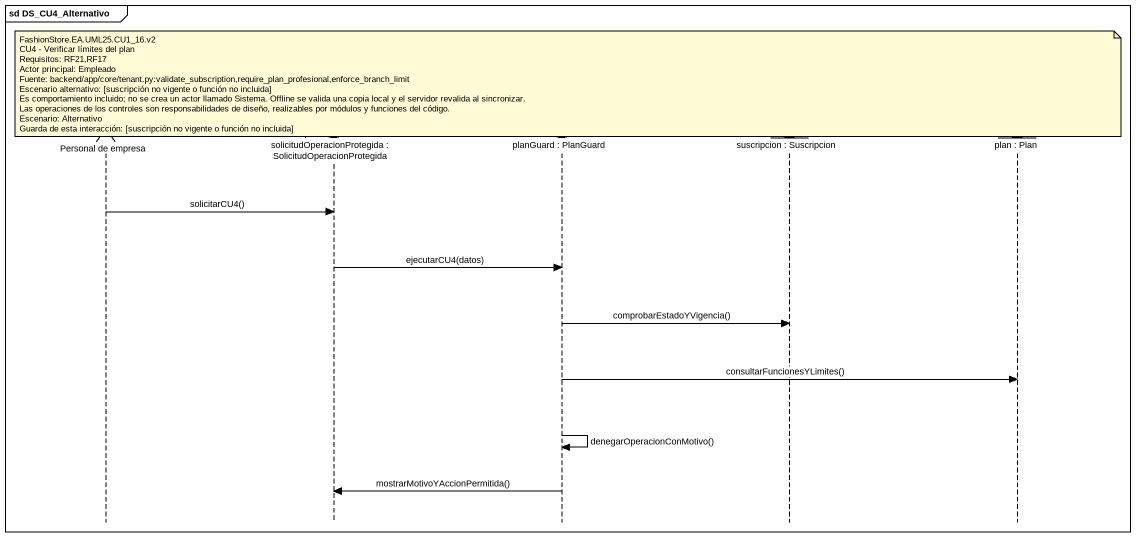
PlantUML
@startuml
mainframe sd DS_CU4_Alternativo
hide footbox
actor "Personal de empresa" as Personal_de_empresa
boundary "solicitudOperacionProtegida : SolicitudOperacionProtegida" as solicitudOperacionProtegida #F5FFE1
control "planGuard : PlanGuard" as planGuard #E4FFF0
entity "suscripcion : Suscripcion" as suscripcion #E8F4FB
entity "plan : Plan" as plan #E8F4FB

note over planGuard
  FashionStore.EA.UML25.CU1_16.v2
  CU4 - Verificar límites del plan
  Requisitos: RF21,RF17
  Actor principal: Empleado
  Fuente: backend/app/core/tenant.py:validate_subscription,require_plan_profesional,enforce_branch_limit
  Escenario alternativo: [suscripción no vigente o función no incluida]
  Es comportamiento incluido; no se crea un actor llamado Sistema. Offline se valida una copia local y el servidor revalida al sincronizar.
  Las operaciones de los controles son responsabilidades de diseño, realizables por módulos y funciones del código.
  Escenario: Alternativo
  Guarda de esta interacción: [suscripción no vigente o función no incluida]
end note
Personal_de_empresa -> solicitudOperacionProtegida : solicitarCU4()
solicitudOperacionProtegida -> planGuard : ejecutarCU4(datos)
planGuard -> suscripcion : comprobarEstadoYVigencia()
planGuard -> plan : consultarFuncionesYLimites()
planGuard -> planGuard : denegarOperacionConMotivo()
planGuard -> solicitudOperacionProtegida : mostrarMotivoYAccionPermitida()
@enduml
